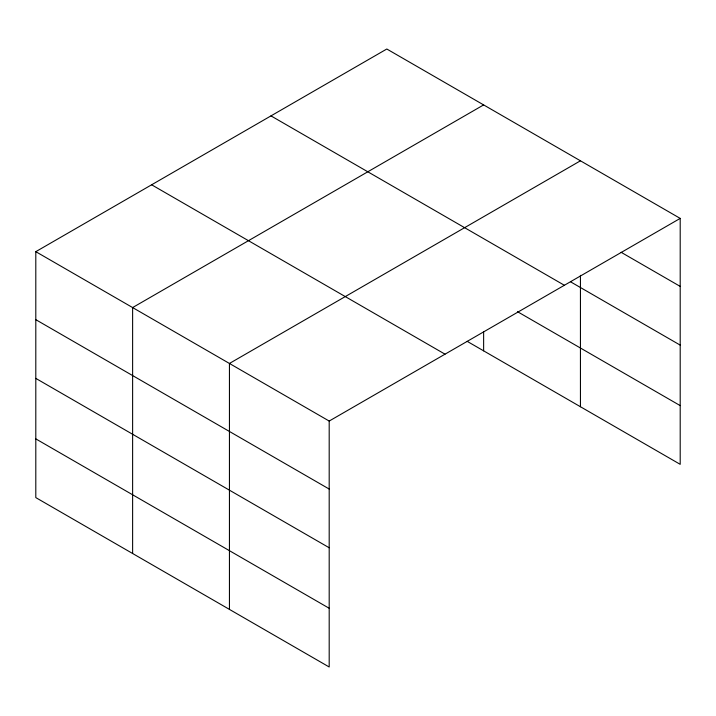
<?xml version="1.0" encoding="UTF-8"?>
<svg xmlns="http://www.w3.org/2000/svg" width="716" height="716" viewBox="0 0 716 716"><rect width="100%" height="100%" fill="white"/><g stroke="black" fill="none" stroke-linecap="round" stroke-linejoin="round"><path stroke-width="1.07" d="M680.2 218.398L386.81 49.01L35.8 251.665L35.8 497.602L329.19 666.99L329.19 421.053L680.2 218.398L680.2 464.335L467.172 341.344M580.443 275.338L580.443 406.742M483.631 104.912L132.621 307.567L132.621 553.495M580.443 160.805L229.442 363.46L229.442 609.397M621.121 252.292L680.2 286.4M570.768 281.934L680.2 345.121M270.979 115.885L564.369 285.272M517.516 311.693L680.2 405.614M151.631 184.791L445.021 354.178M35.8 251.665L329.19 421.053M35.8 319.667L329.19 489.055M35.8 378.379L329.19 547.767M35.8 438.881L329.19 608.269M483.631 332.009L483.631 350.849"/></g></svg>
